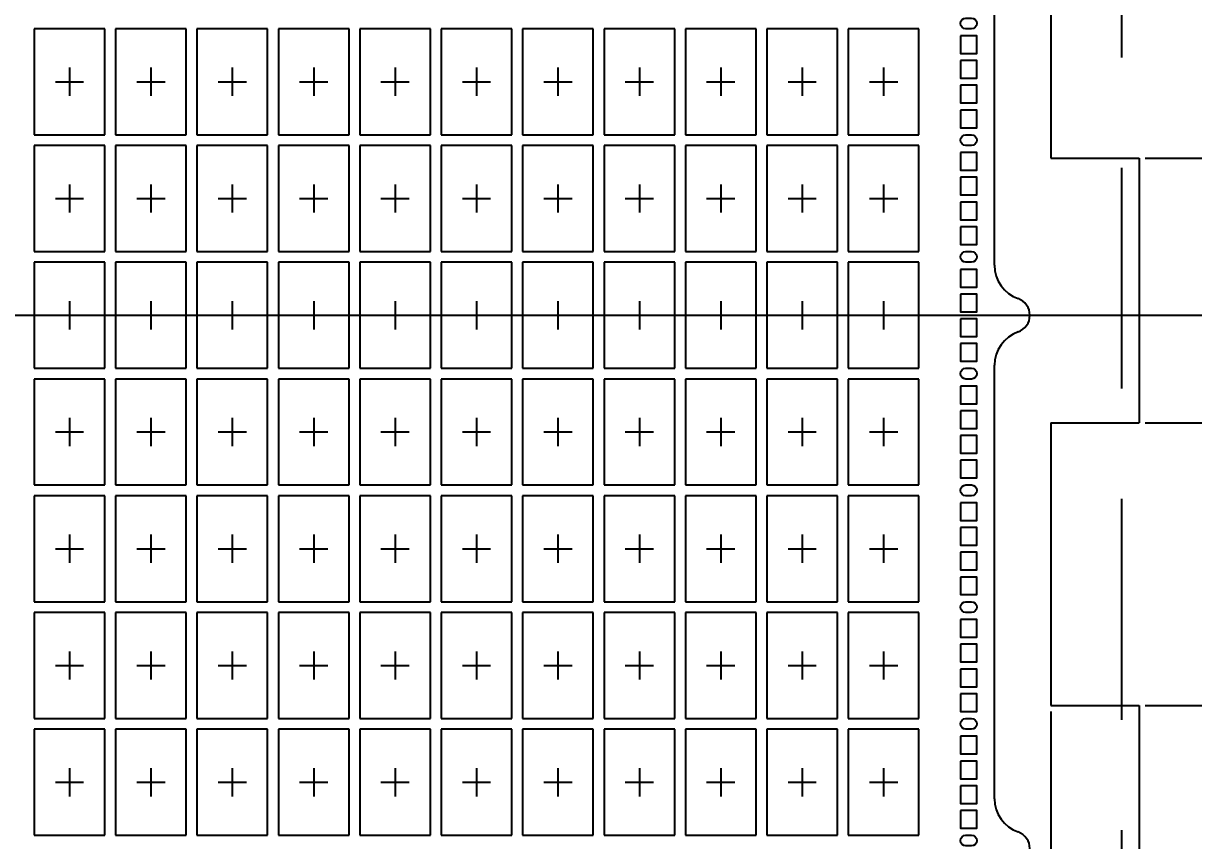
# Model space of a CAD drawing. Header units: millimetres. Extents: x -229.38 to -221.22, y 820.07 to 825.94.
# Drawn here: x -226.105 to -224.117, y 822.053 to 823.442 of the extents above; entities that cross this region are included whole.
import ezdxf

# ---------------------------------------------------------------- set-up
doc = ezdxf.new("R2010")
doc.units = ezdxf.units.MM
doc.linetypes.add('CENTER', pattern=[2, 1.25, -0.25, 0.25, -0.25])
doc.linetypes.add('HIDDEN', pattern=[0.375, 0.25, -0.125])
doc.layers.add('1', color=7, linetype='Continuous')
doc.layers.add('1D', color=4, linetype='Continuous')
doc.styles.add('SIMPLEX', font='simplex.shx', dxfattribs={"bigfont": 'AllInOneBig.shx'})
doc.dimstyles.new('Standard2', dxfattribs={"dimtxt": 0.08, "dimasz": 0.08, "dimexe": 0.01, "dimexo": 0.01, "dimgap": 0.027, "dimtad": 1, "dimdec": 3, "dimlfac": 16.666667, "dimrnd": 0.0005, "dimzin": 1, "dimtxsty": 'SIMPLEX', "dimcen": 0.02, "dimclrd": 256, "dimclre": 256, "dimclrt": 256, "dimazin": 3, "dimtp": 0.03, "dimtm": 0.05, "dimtfac": 0.8, "dimtdec": 3, "dimtmove": 0, "dimatfit": 3, "dimfxl": 0.05, "dimtzin": 4, "dimlwd": -1, "dimlwe": -1})

# ---------------------------------------------------------------- blocks, each defined once
blk = doc.blocks.new('*D40')
at = {"layer": '1D', "ltscale": 0.1, "transparency": 16777216}
blk.add_line((-226.2068, 822.9458), (-223.7085, 822.9458), dxfattribs=at)
at = {"layer": 'Defpoints', "color": 0, "ltscale": 0.1, "transparency": 16777216}
for p in [(-226.2339, 822.9458), (-226.2168, 822.9458), (-223.7085, 822.9458)]:
    blk.add_point(p, dxfattribs=at)
at = {"layer": '1D', "ltscale": 0.1, "transparency": 16777216, "insert": (-223.5215, 822.9458), "char_height": 0.08, "attachment_point": 5, "style": 'SIMPLEX'}
blk.add_mtext('\\A1;0.000', dxfattribs=at)
blk = doc.blocks.new('*D41')
at = {"layer": '1D', "ltscale": 0.1, "transparency": 16777216}
for p, q in [((-224.9764, 825.2281), (-224.9764, 825.3881)), ((-225.0939, 825.1847), (-224.9764, 825.2281)), ((-225.0939, 825.0347), (-225.0939, 825.1847))]:
    blk.add_line(p, q, dxfattribs=at)
at = {"layer": 'Defpoints', "color": 0, "ltscale": 0.1, "transparency": 16777216}
for p in [(-224.9764, 825.3881), (-225.0939, 825.0247), (-226.2339, 822.9458)]:
    blk.add_point(p, dxfattribs=at)
at = {"layer": '1D', "ltscale": 0.1, "transparency": 16777216, "insert": (-224.9764, 825.6056), "char_height": 0.08, "attachment_point": 5, "rotation": 90, "style": 'SIMPLEX'}
blk.add_mtext('\\A1;19.000', dxfattribs=at)
blk = doc.blocks.new('*D42')
at = {"layer": '1D', "ltscale": 0.1, "transparency": 16777216}
blk.add_line((-224.3291, 825.0978), (-224.3291, 825.3881), dxfattribs=at)
at = {"layer": 'Defpoints', "color": 0, "ltscale": 0.1, "transparency": 16777216}
for p in [(-224.3291, 825.3881), (-224.3291, 825.0878), (-226.2339, 822.9458)]:
    blk.add_point(p, dxfattribs=at)
at = {"layer": '1D', "ltscale": 0.1, "transparency": 16777216, "insert": (-224.3291, 825.6056), "char_height": 0.08, "attachment_point": 5, "rotation": 90, "style": 'SIMPLEX'}
blk.add_mtext('\\A1;31.747', dxfattribs=at)
blk = doc.blocks.new('*D43')
at = {"layer": '1D', "ltscale": 0.1, "transparency": 16777216}
blk.add_line((-224.2091, 825.0285), (-224.2091, 825.3881), dxfattribs=at)
at = {"layer": 'Defpoints', "color": 0, "ltscale": 0.1, "transparency": 16777216}
for p in [(-224.2091, 825.3881), (-224.2091, 825.0185), (-226.2339, 822.9458)]:
    blk.add_point(p, dxfattribs=at)
at = {"layer": '1D', "ltscale": 0.1, "transparency": 16777216, "insert": (-224.2091, 825.6132), "char_height": 0.08, "attachment_point": 5, "rotation": 90, "style": 'SIMPLEX'}
blk.add_mtext('\\A1;33.747', dxfattribs=at)
blk = doc.blocks.new('*D44')
at = {"layer": '1D', "ltscale": 0.1, "transparency": 16777216}
for p, q in [((-224.0285, 825.0878), (-223.8685, 825.1661)), ((-223.8685, 825.1661), (-223.7085, 825.1661)), ((-224.3191, 825.0878), (-224.0285, 825.0878))]:
    blk.add_line(p, q, dxfattribs=at)
at = {"layer": 'Defpoints', "color": 0, "ltscale": 0.1, "transparency": 16777216}
for p in [(-223.7085, 825.1661), (-224.3291, 825.0878), (-226.2339, 822.9458)]:
    blk.add_point(p, dxfattribs=at)
at = {"layer": '1D', "ltscale": 0.1, "transparency": 16777216, "insert": (-223.4834, 825.1661), "char_height": 0.08, "attachment_point": 5, "style": 'SIMPLEX'}
blk.add_mtext('\\A1;35.700', dxfattribs=at)
blk = doc.blocks.new('*D31')
at = {"layer": '1D', "ltscale": 0.1, "transparency": 16777216}
for p, q in [((-224.0285, 824.9018), (-223.8685, 824.9801)), ((-223.8685, 824.9801), (-223.7085, 824.9801)), ((-224.3191, 824.9018), (-224.0285, 824.9018))]:
    blk.add_line(p, q, dxfattribs=at)
at = {"layer": 'Defpoints', "color": 0, "ltscale": 0.1, "transparency": 16777216}
for p in [(-223.7085, 824.9801), (-224.3291, 824.9018), (-226.2339, 822.9458)]:
    blk.add_point(p, dxfattribs=at)
at = {"layer": '1D', "ltscale": 0.1, "transparency": 16777216, "insert": (-223.4834, 824.9801), "char_height": 0.08, "attachment_point": 5, "style": 'SIMPLEX'}
blk.add_mtext('\\A1;32.600', dxfattribs=at)
blk = doc.blocks.new('*D45')
at = {"layer": '1D', "ltscale": 0.1, "transparency": 16777216}
blk.add_line((-224.1991, 824.5628), (-223.7085, 824.5628), dxfattribs=at)
at = {"layer": 'Defpoints', "color": 0, "ltscale": 0.1, "transparency": 16777216}
for p in [(-224.2091, 824.5628), (-223.7085, 824.5628), (-226.2339, 822.9458)]:
    blk.add_point(p, dxfattribs=at)
at = {"layer": '1D', "ltscale": 0.1, "transparency": 16777216, "insert": (-223.4834, 824.5628), "char_height": 0.08, "attachment_point": 5, "style": 'SIMPLEX'}
blk.add_mtext('\\A1;26.950', dxfattribs=at)
blk = doc.blocks.new('*D46')
at = {"layer": '1D', "ltscale": 0.1, "transparency": 16777216}
blk.add_line((-224.1991, 824.0828), (-223.7085, 824.0828), dxfattribs=at)
at = {"layer": 'Defpoints', "color": 0, "ltscale": 0.1, "transparency": 16777216}
for p in [(-224.2091, 824.0828), (-223.7085, 824.0828), (-226.2339, 822.9458)]:
    blk.add_point(p, dxfattribs=at)
at = {"layer": '1D', "ltscale": 0.1, "transparency": 16777216, "insert": (-223.491, 824.0828), "char_height": 0.08, "attachment_point": 5, "style": 'SIMPLEX'}
blk.add_mtext('\\A1;18.950', dxfattribs=at)
blk = doc.blocks.new('*D47')
at = {"layer": '1D', "ltscale": 0.1, "transparency": 16777216}
blk.add_line((-224.1991, 823.6928), (-223.7085, 823.6928), dxfattribs=at)
at = {"layer": 'Defpoints', "color": 0, "ltscale": 0.1, "transparency": 16777216}
for p in [(-224.2091, 823.6928), (-223.7085, 823.6928), (-226.2339, 822.9458)]:
    blk.add_point(p, dxfattribs=at)
at = {"layer": '1D', "ltscale": 0.1, "transparency": 16777216, "insert": (-223.491, 823.6928), "char_height": 0.08, "attachment_point": 5, "style": 'SIMPLEX'}
blk.add_mtext('\\A1;12.450', dxfattribs=at)
blk = doc.blocks.new('*D32')
at = {"layer": '1D', "ltscale": 0.1, "transparency": 16777216}
blk.add_line((-224.1991, 823.2128), (-223.7085, 823.2128), dxfattribs=at)
at = {"layer": 'Defpoints', "color": 0, "ltscale": 0.1, "transparency": 16777216}
for p in [(-224.2091, 823.2128), (-223.7085, 823.2128), (-226.2339, 822.9458)]:
    blk.add_point(p, dxfattribs=at)
at = {"layer": '1D', "ltscale": 0.1, "transparency": 16777216, "insert": (-223.5215, 823.2128), "char_height": 0.08, "attachment_point": 5, "style": 'SIMPLEX'}
blk.add_mtext('\\A1;4.450', dxfattribs=at)
blk = doc.blocks.new('*D33')
at = {"layer": '1D', "ltscale": 0.1, "transparency": 16777216}
blk.add_line((-224.1991, 822.7628), (-223.7085, 822.7628), dxfattribs=at)
at = {"layer": 'Defpoints', "color": 0, "ltscale": 0.1, "transparency": 16777216}
for p in [(-226.2339, 822.9458), (-224.2091, 822.7628), (-223.7085, 822.7628)]:
    blk.add_point(p, dxfattribs=at)
at = {"layer": '1D', "ltscale": 0.1, "transparency": 16777216, "insert": (-223.5215, 822.7628), "char_height": 0.08, "attachment_point": 5, "style": 'SIMPLEX'}
blk.add_mtext('\\A1;3.050', dxfattribs=at)
blk = doc.blocks.new('*D34')
at = {"layer": '1D', "ltscale": 0.1, "transparency": 16777216}
blk.add_line((-224.1991, 822.2828), (-223.7085, 822.2828), dxfattribs=at)
at = {"layer": 'Defpoints', "color": 0, "ltscale": 0.1, "transparency": 16777216}
for p in [(-226.2339, 822.9458), (-224.2091, 822.2828), (-223.7085, 822.2828)]:
    blk.add_point(p, dxfattribs=at)
at = {"layer": '1D', "ltscale": 0.1, "transparency": 16777216, "insert": (-223.4986, 822.2828), "char_height": 0.08, "attachment_point": 5, "style": 'SIMPLEX'}
blk.add_mtext('\\A1;11.050', dxfattribs=at)
blk = doc.blocks.new('*D25')
at = {"layer": '1D', "ltscale": 0.1, "transparency": 16777216}
for p, q in [((-224.3191, 821.0258), (-224.0285, 821.0258)), ((-224.0285, 821.0258), (-223.8685, 820.9864)), ((-223.8685, 820.9864), (-223.7085, 820.9864))]:
    blk.add_line(p, q, dxfattribs=at)
at = {"layer": 'Defpoints', "color": 0, "ltscale": 0.1, "transparency": 16777216}
for p in [(-226.2339, 822.9458), (-224.3291, 821.0258), (-223.7085, 820.9864)]:
    blk.add_point(p, dxfattribs=at)
at = {"layer": '1D', "ltscale": 0.1, "transparency": 16777216, "insert": (-223.4834, 820.9864), "char_height": 0.08, "attachment_point": 5, "style": 'SIMPLEX'}
blk.add_mtext('\\A1;32.000', dxfattribs=at)
blk = doc.blocks.new('*D35')
at = {"layer": '1D', "ltscale": 0.1, "transparency": 16777216}
blk.add_line((-224.3191, 820.8878), (-223.7085, 820.8878), dxfattribs=at)
at = {"layer": 'Defpoints', "color": 0, "ltscale": 0.1, "transparency": 16777216}
for p in [(-226.2339, 822.9458), (-224.3291, 820.8878), (-223.7085, 820.8878)]:
    blk.add_point(p, dxfattribs=at)
at = {"layer": '1D', "ltscale": 0.1, "transparency": 16777216, "insert": (-223.4834, 820.8878), "char_height": 0.08, "attachment_point": 5, "style": 'SIMPLEX'}
blk.add_mtext('\\A1;34.300', dxfattribs=at)
blk = doc.blocks.new('*D26')
at = {"layer": '1D', "ltscale": 0.1, "transparency": 16777216}
blk.add_line((-224.3291, 821.0158), (-224.3291, 820.6793), dxfattribs=at)
at = {"layer": 'Defpoints', "color": 0, "ltscale": 0.1, "transparency": 16777216}
for p in [(-226.2339, 822.9458), (-224.3291, 821.0258), (-224.3291, 820.6793)]:
    blk.add_point(p, dxfattribs=at)
at = {"layer": '1D', "ltscale": 0.1, "transparency": 16777216, "insert": (-224.3291, 820.4618), "char_height": 0.08, "attachment_point": 5, "rotation": 90, "style": 'SIMPLEX'}
blk.add_mtext('\\A1;31.747', dxfattribs=at)
blk = doc.blocks.new('*D37')
at = {"layer": '1D', "ltscale": 0.1, "transparency": 16777216}
blk.add_line((-225.1749, 820.9228), (-225.1749, 820.6793), dxfattribs=at)
at = {"layer": 'Defpoints', "color": 0, "ltscale": 0.1, "transparency": 16777216}
for p in [(-226.2339, 822.9458), (-225.1749, 820.9328), (-225.1749, 820.6793)]:
    blk.add_point(p, dxfattribs=at)
at = {"layer": '1D', "ltscale": 0.1, "transparency": 16777216, "insert": (-225.1749, 820.4618), "char_height": 0.08, "attachment_point": 5, "rotation": 90, "style": 'SIMPLEX'}
blk.add_mtext('\\A1;17.650', dxfattribs=at)
blk = doc.blocks.new('*D29')
at = {"layer": '1D', "transparency": 16777216}
for p, q in [((-224.2291, 824.8838), (-222.8613, 824.8838)), ((-222.8713, 824.8038), (-222.8713, 823.827)), ((-222.8713, 821.1238), (-222.8713, 822.1006)), ((-224.1991, 821.0438), (-222.8613, 821.0438))]:
    blk.add_line(p, q, dxfattribs=at)
for points in [[(-222.8846, 824.8038), (-222.8579, 824.8038), (-222.8713, 824.8838)], [(-222.8846, 821.1238), (-222.8579, 821.1238), (-222.8713, 821.0438)]]:
    blk.add_solid(points, dxfattribs=at)
at = {"layer": 'Defpoints', "color": 0, "transparency": 16777216}
for p in [(-224.2391, 824.8838), (-224.2091, 821.0438), (-222.8713, 821.0438)]:
    blk.add_point(p, dxfattribs=at)
at = {"layer": '1D', "transparency": 16777216, "insert": (-222.8713, 822.9638), "char_height": 0.08, "attachment_point": 5, "rotation": 90, "style": 'SIMPLEX'}
blk.add_mtext('\\A1;64.000{\\C1;%%P0.500}(TAPE WIDTH)', dxfattribs=at)
blk = doc.blocks.new('*D30')
at = {"layer": '1D', "transparency": 16777216}
for p, q in [((-224.4149, 824.7878), (-223.0404, 824.7878)), ((-223.0504, 824.7078), (-223.0504, 823.6261)), ((-223.0504, 821.1838), (-223.0504, 822.2654)), ((-224.4149, 821.1038), (-223.0404, 821.1038))]:
    blk.add_line(p, q, dxfattribs=at)
for points in [[(-223.0637, 824.7078), (-223.037, 824.7078), (-223.0504, 824.7878)], [(-223.0637, 821.1838), (-223.037, 821.1838), (-223.0504, 821.1038)]]:
    blk.add_solid(points, dxfattribs=at)
at = {"layer": 'Defpoints', "color": 0, "transparency": 16777216}
for p in [(-224.4249, 824.7878), (-224.4249, 821.1038), (-223.0504, 821.1038)]:
    blk.add_point(p, dxfattribs=at)
at = {"layer": '1D', "transparency": 16777216, "insert": (-223.0504, 822.9458), "char_height": 0.08, "attachment_point": 5, "rotation": 90, "style": 'SIMPLEX'}
blk.add_mtext('\\A1;59.3X61.4(MOLD PKG)', dxfattribs=at)
blk = doc.blocks.new('*D62')
at = {"transparency": 16777216}
for p, q in [((-224.3591, 822.2728), (-224.3591, 820.9993)), ((-224.3591, 820.9993), (-224.4438, 820.8393)), ((-224.4438, 820.8393), (-224.4438, 820.6793))]:
    blk.add_line(p, q, dxfattribs=at)
at = {"layer": 'Defpoints', "color": 0, "transparency": 16777216}
for p in [(-226.2339, 822.9458), (-224.3591, 822.2828), (-224.4438, 820.6793)]:
    blk.add_point(p, dxfattribs=at)
at = {"transparency": 16777216, "insert": (-224.4438, 820.4618), "char_height": 0.08, "attachment_point": 5, "rotation": 90, "style": 'SIMPLEX'}
blk.add_mtext('\\A1;31.247', dxfattribs=at)
blk = doc.blocks.new('*D227')
at = {"layer": '1D', "ltscale": 0.1, "transparency": 16777216}
blk.add_line((-224.5091, 825.0078), (-224.5091, 825.3881), dxfattribs=at)
at = {"layer": 'Defpoints', "color": 0, "ltscale": 0.1, "transparency": 16777216}
for p in [(-224.5091, 825.3881), (-224.5091, 824.9978), (-226.2339, 822.9458)]:
    blk.add_point(p, dxfattribs=at)
at = {"layer": '1D', "ltscale": 0.1, "transparency": 16777216, "insert": (-224.5091, 825.6132), "char_height": 0.08, "attachment_point": 5, "rotation": 90, "style": 'SIMPLEX'}
blk.add_mtext('\\A1;28.747', dxfattribs=at)
blk = doc.blocks.new('*D262')
at = {"transparency": 16777216}
for p, q in [((-224.0289, 824.9978), (-223.8689, 825.074)), ((-223.8689, 825.074), (-223.7089, 825.074)), ((-224.4456, 824.9978), (-224.0289, 824.9978))]:
    blk.add_line(p, q, dxfattribs=at)
at = {"layer": 'Defpoints', "color": 0, "transparency": 16777216}
for p in [(-223.7089, 825.074), (-224.4556, 824.9978), (-226.2339, 822.9458)]:
    blk.add_point(p, dxfattribs=at)
at = {"transparency": 16777216, "insert": (-223.4838, 825.074), "char_height": 0.08, "attachment_point": 5, "style": 'SIMPLEX'}
blk.add_mtext('\\A1;34.200', dxfattribs=at)

msp = doc.modelspace()

# ---------------------------------------------------------------- linework, layer by layer
at = {"color": 2, "linetype": 'HIDDEN', "ltscale": 1.5}
msp.add_line((-224.23906, 824.883761), (-224.23906, 821.043761), dxfattribs=at)
for p, q in [((-224.20906, 823.212761), (-224.20906, 822.762761)), ((-224.20906, 822.282761), (-224.20906, 821.892761)), ((-224.20906, 822.282761), (-224.20906, 820.957043))]:
    msp.add_line(p, q)
for points in [[(-224.494051, 823.43233), (-224.503459, 823.43233, -1), (-224.503459, 823.450672), (-224.494051, 823.450672, -1), (-224.494051, 823.43233, -1)], [(-224.494051, 823.23403), (-224.503459, 823.23403, -1), (-224.503459, 823.252372), (-224.494051, 823.252372, -1), (-224.494051, 823.23403, -1)], [(-224.494051, 823.03573), (-224.503459, 823.03573, -1), (-224.503459, 823.054072), (-224.494051, 823.054072, -1), (-224.494051, 823.03573, -1)], [(-224.494051, 822.83743), (-224.503459, 822.83743, -1), (-224.503459, 822.855772), (-224.494051, 822.855772, -1), (-224.494051, 822.83743, -1)], [(-224.494051, 822.63913), (-224.503459, 822.63913, -1), (-224.503459, 822.657472), (-224.494051, 822.657472, -1), (-224.494051, 822.63913, -1)], [(-224.494051, 822.44083), (-224.503459, 822.44083, -1), (-224.503459, 822.459172), (-224.494051, 822.459172, -1), (-224.494051, 822.44083, -1)], [(-224.494051, 822.24253), (-224.503459, 822.24253, -1), (-224.503459, 822.260872), (-224.494051, 822.260872, -1), (-224.494051, 822.24253, -1)], [(-224.494051, 822.04423), (-224.503459, 822.04423, -1), (-224.503459, 822.062572), (-224.494051, 822.062572, -1), (-224.494051, 822.04423, -1)]]:
    msp.add_lwpolyline(points, format="xyb")
at = {"color": 1, "linetype": 'HIDDEN'}
for points in [[(-225.96643, 823.252361), (-225.96643, 823.432361), (-226.08643, 823.432361), (-226.08643, 823.252361)], [(-225.82813, 823.252361), (-225.82813, 823.432361), (-225.94813, 823.432361), (-225.94813, 823.252361)], [(-225.68983, 823.252361), (-225.68983, 823.432361), (-225.80983, 823.432361), (-225.80983, 823.252361)], [(-225.55153, 823.252361), (-225.55153, 823.432361), (-225.67153, 823.432361), (-225.67153, 823.252361)], [(-225.41323, 823.252361), (-225.41323, 823.432361), (-225.53323, 823.432361), (-225.53323, 823.252361)], [(-225.27493, 823.252361), (-225.27493, 823.432361), (-225.39493, 823.432361), (-225.39493, 823.252361)], [(-225.13663, 823.252361), (-225.13663, 823.432361), (-225.25663, 823.432361), (-225.25663, 823.252361)], [(-224.99833, 823.252361), (-224.99833, 823.432361), (-225.11833, 823.432361), (-225.11833, 823.252361)], [(-224.86003, 823.252361), (-224.86003, 823.432361), (-224.98003, 823.432361), (-224.98003, 823.252361)], [(-224.72173, 823.252361), (-224.72173, 823.432361), (-224.84173, 823.432361), (-224.84173, 823.252361)], [(-224.58343, 823.252361), (-224.58343, 823.432361), (-224.70343, 823.432361), (-224.70343, 823.252361)], [(-225.96643, 823.054061), (-225.96643, 823.234061), (-226.08643, 823.234061), (-226.08643, 823.054061)], [(-225.82813, 823.054061), (-225.82813, 823.234061), (-225.94813, 823.234061), (-225.94813, 823.054061)], [(-225.68983, 823.054061), (-225.68983, 823.234061), (-225.80983, 823.234061), (-225.80983, 823.054061)], [(-225.55153, 823.054061), (-225.55153, 823.234061), (-225.67153, 823.234061), (-225.67153, 823.054061)], [(-225.41323, 823.054061), (-225.41323, 823.234061), (-225.53323, 823.234061), (-225.53323, 823.054061)], [(-225.27493, 823.054061), (-225.27493, 823.234061), (-225.39493, 823.234061), (-225.39493, 823.054061)], [(-225.13663, 823.054061), (-225.13663, 823.234061), (-225.25663, 823.234061), (-225.25663, 823.054061)], [(-224.99833, 823.054061), (-224.99833, 823.234061), (-225.11833, 823.234061), (-225.11833, 823.054061)], [(-224.86003, 823.054061), (-224.86003, 823.234061), (-224.98003, 823.234061), (-224.98003, 823.054061)], [(-224.72173, 823.054061), (-224.72173, 823.234061), (-224.84173, 823.234061), (-224.84173, 823.054061)], [(-224.58343, 823.054061), (-224.58343, 823.234061), (-224.70343, 823.234061), (-224.70343, 823.054061)], [(-225.96643, 822.855761), (-225.96643, 823.035761), (-226.08643, 823.035761), (-226.08643, 822.855761)], [(-225.82813, 822.855761), (-225.82813, 823.035761), (-225.94813, 823.035761), (-225.94813, 822.855761)], [(-225.68983, 822.855761), (-225.68983, 823.035761), (-225.80983, 823.035761), (-225.80983, 822.855761)], [(-225.55153, 822.855761), (-225.55153, 823.035761), (-225.67153, 823.035761), (-225.67153, 822.855761)], [(-225.41323, 822.855761), (-225.41323, 823.035761), (-225.53323, 823.035761), (-225.53323, 822.855761)], [(-225.27493, 822.855761), (-225.27493, 823.035761), (-225.39493, 823.035761), (-225.39493, 822.855761)], [(-225.13663, 822.855761), (-225.13663, 823.035761), (-225.25663, 823.035761), (-225.25663, 822.855761)], [(-224.99833, 822.855761), (-224.99833, 823.035761), (-225.11833, 823.035761), (-225.11833, 822.855761)], [(-224.86003, 822.855761), (-224.86003, 823.035761), (-224.98003, 823.035761), (-224.98003, 822.855761)], [(-224.72173, 822.855761), (-224.72173, 823.035761), (-224.84173, 823.035761), (-224.84173, 822.855761)], [(-224.58343, 822.855761), (-224.58343, 823.035761), (-224.70343, 823.035761), (-224.70343, 822.855761)], [(-225.96643, 822.657461), (-225.96643, 822.837461), (-226.08643, 822.837461), (-226.08643, 822.657461)], [(-225.82813, 822.657461), (-225.82813, 822.837461), (-225.94813, 822.837461), (-225.94813, 822.657461)], [(-225.68983, 822.657461), (-225.68983, 822.837461), (-225.80983, 822.837461), (-225.80983, 822.657461)], [(-225.55153, 822.657461), (-225.55153, 822.837461), (-225.67153, 822.837461), (-225.67153, 822.657461)], [(-225.41323, 822.657461), (-225.41323, 822.837461), (-225.53323, 822.837461), (-225.53323, 822.657461)], [(-225.27493, 822.657461), (-225.27493, 822.837461), (-225.39493, 822.837461), (-225.39493, 822.657461)], [(-225.13663, 822.657461), (-225.13663, 822.837461), (-225.25663, 822.837461), (-225.25663, 822.657461)], [(-224.99833, 822.657461), (-224.99833, 822.837461), (-225.11833, 822.837461), (-225.11833, 822.657461)], [(-224.86003, 822.657461), (-224.86003, 822.837461), (-224.98003, 822.837461), (-224.98003, 822.657461)], [(-224.72173, 822.657461), (-224.72173, 822.837461), (-224.84173, 822.837461), (-224.84173, 822.657461)], [(-224.58343, 822.657461), (-224.58343, 822.837461), (-224.70343, 822.837461), (-224.70343, 822.657461)], [(-225.96643, 822.459161), (-225.96643, 822.639161), (-226.08643, 822.639161), (-226.08643, 822.459161)], [(-225.82813, 822.459161), (-225.82813, 822.639161), (-225.94813, 822.639161), (-225.94813, 822.459161)], [(-225.68983, 822.459161), (-225.68983, 822.639161), (-225.80983, 822.639161), (-225.80983, 822.459161)], [(-225.55153, 822.459161), (-225.55153, 822.639161), (-225.67153, 822.639161), (-225.67153, 822.459161)], [(-225.41323, 822.459161), (-225.41323, 822.639161), (-225.53323, 822.639161), (-225.53323, 822.459161)], [(-225.27493, 822.459161), (-225.27493, 822.639161), (-225.39493, 822.639161), (-225.39493, 822.459161)], [(-225.13663, 822.459161), (-225.13663, 822.639161), (-225.25663, 822.639161), (-225.25663, 822.459161)], [(-224.99833, 822.459161), (-224.99833, 822.639161), (-225.11833, 822.639161), (-225.11833, 822.459161)], [(-224.86003, 822.459161), (-224.86003, 822.639161), (-224.98003, 822.639161), (-224.98003, 822.459161)], [(-224.72173, 822.459161), (-224.72173, 822.639161), (-224.84173, 822.639161), (-224.84173, 822.459161)], [(-224.58343, 822.459161), (-224.58343, 822.639161), (-224.70343, 822.639161), (-224.70343, 822.459161)], [(-225.96643, 822.260861), (-225.96643, 822.440861), (-226.08643, 822.440861), (-226.08643, 822.260861)], [(-225.82813, 822.260861), (-225.82813, 822.440861), (-225.94813, 822.440861), (-225.94813, 822.260861)], [(-225.68983, 822.260861), (-225.68983, 822.440861), (-225.80983, 822.440861), (-225.80983, 822.260861)], [(-225.55153, 822.260861), (-225.55153, 822.440861), (-225.67153, 822.440861), (-225.67153, 822.260861)], [(-225.41323, 822.260861), (-225.41323, 822.440861), (-225.53323, 822.440861), (-225.53323, 822.260861)], [(-225.27493, 822.260861), (-225.27493, 822.440861), (-225.39493, 822.440861), (-225.39493, 822.260861)], [(-225.13663, 822.260861), (-225.13663, 822.440861), (-225.25663, 822.440861), (-225.25663, 822.260861)], [(-224.99833, 822.260861), (-224.99833, 822.440861), (-225.11833, 822.440861), (-225.11833, 822.260861)], [(-224.86003, 822.260861), (-224.86003, 822.440861), (-224.98003, 822.440861), (-224.98003, 822.260861)], [(-224.72173, 822.260861), (-224.72173, 822.440861), (-224.84173, 822.440861), (-224.84173, 822.260861)], [(-224.58343, 822.260861), (-224.58343, 822.440861), (-224.70343, 822.440861), (-224.70343, 822.260861)], [(-225.96643, 822.062561), (-225.96643, 822.242561), (-226.08643, 822.242561), (-226.08643, 822.062561)], [(-225.82813, 822.062561), (-225.82813, 822.242561), (-225.94813, 822.242561), (-225.94813, 822.062561)], [(-225.68983, 822.062561), (-225.68983, 822.242561), (-225.80983, 822.242561), (-225.80983, 822.062561)], [(-225.55153, 822.062561), (-225.55153, 822.242561), (-225.67153, 822.242561), (-225.67153, 822.062561)], [(-225.41323, 822.062561), (-225.41323, 822.242561), (-225.53323, 822.242561), (-225.53323, 822.062561)], [(-225.27493, 822.062561), (-225.27493, 822.242561), (-225.39493, 822.242561), (-225.39493, 822.062561)], [(-225.13663, 822.062561), (-225.13663, 822.242561), (-225.25663, 822.242561), (-225.25663, 822.062561)], [(-224.99833, 822.062561), (-224.99833, 822.242561), (-225.11833, 822.242561), (-225.11833, 822.062561)], [(-224.86003, 822.062561), (-224.86003, 822.242561), (-224.98003, 822.242561), (-224.98003, 822.062561)], [(-224.72173, 822.062561), (-224.72173, 822.242561), (-224.84173, 822.242561), (-224.84173, 822.062561)], [(-224.58343, 822.062561), (-224.58343, 822.242561), (-224.70343, 822.242561), (-224.70343, 822.062561)]]:
    msp.add_lwpolyline(points, close=True, dxfattribs=at)
for points in [[(-224.51263, 823.42035), (-224.51263, 823.39035), (-224.48488, 823.39035), (-224.48488, 823.42035)], [(-224.51263, 823.37835), (-224.51263, 823.34835), (-224.48488, 823.34835), (-224.48488, 823.37835)], [(-224.51263, 823.33635), (-224.51263, 823.30635), (-224.48488, 823.30635), (-224.48488, 823.33635)], [(-224.51263, 823.29435), (-224.51263, 823.26435), (-224.48488, 823.26435), (-224.48488, 823.29435)], [(-224.51263, 823.22205), (-224.51263, 823.19205), (-224.48488, 823.19205), (-224.48488, 823.22205)], [(-224.51263, 823.18005), (-224.51263, 823.15005), (-224.48488, 823.15005), (-224.48488, 823.18005)], [(-224.51263, 823.13805), (-224.51263, 823.10805), (-224.48488, 823.10805), (-224.48488, 823.13805)], [(-224.51263, 823.09605), (-224.51263, 823.06605), (-224.48488, 823.06605), (-224.48488, 823.09605)], [(-224.51263, 823.02375), (-224.51263, 822.99375), (-224.48488, 822.99375), (-224.48488, 823.02375)], [(-224.51263, 822.98175), (-224.51263, 822.95175), (-224.48488, 822.95175), (-224.48488, 822.98175)], [(-224.51263, 822.93975), (-224.51263, 822.90975), (-224.48488, 822.90975), (-224.48488, 822.93975)], [(-224.51263, 822.89775), (-224.51263, 822.86775), (-224.48488, 822.86775), (-224.48488, 822.89775)], [(-224.51263, 822.82545), (-224.51263, 822.79545), (-224.48488, 822.79545), (-224.48488, 822.82545)], [(-224.51263, 822.78345), (-224.51263, 822.75345), (-224.48488, 822.75345), (-224.48488, 822.78345)], [(-224.51263, 822.74145), (-224.51263, 822.71145), (-224.48488, 822.71145), (-224.48488, 822.74145)], [(-224.51263, 822.69945), (-224.51263, 822.66945), (-224.48488, 822.66945), (-224.48488, 822.69945)], [(-224.51263, 822.62715), (-224.51263, 822.59715), (-224.48488, 822.59715), (-224.48488, 822.62715)], [(-224.51263, 822.58515), (-224.51263, 822.55515), (-224.48488, 822.55515), (-224.48488, 822.58515)], [(-224.51263, 822.54315), (-224.51263, 822.51315), (-224.48488, 822.51315), (-224.48488, 822.54315)], [(-224.51263, 822.50115), (-224.51263, 822.47115), (-224.48488, 822.47115), (-224.48488, 822.50115)], [(-224.51263, 822.42885), (-224.51263, 822.39885), (-224.48488, 822.39885), (-224.48488, 822.42885)], [(-224.51263, 822.38685), (-224.51263, 822.35685), (-224.48488, 822.35685), (-224.48488, 822.38685)], [(-224.51263, 822.34485), (-224.51263, 822.31485), (-224.48488, 822.31485), (-224.48488, 822.34485)], [(-224.51263, 822.30285), (-224.51263, 822.27285), (-224.48488, 822.27285), (-224.48488, 822.30285)], [(-224.51263, 822.23055), (-224.51263, 822.20055), (-224.48488, 822.20055), (-224.48488, 822.23055)], [(-224.51263, 822.18855), (-224.51263, 822.15855), (-224.48488, 822.15855), (-224.48488, 822.18855)], [(-224.51263, 822.14655), (-224.51263, 822.11655), (-224.48488, 822.11655), (-224.48488, 822.14655)], [(-224.51263, 822.10455), (-224.51263, 822.07455), (-224.48488, 822.07455), (-224.48488, 822.10455)]]:
    msp.add_lwpolyline(points, close=True)
at = {"layer": '1', "color": 0}
for p, q in [((-224.35906, 823.692761), (-224.35906, 823.212761)), ((-224.35906, 823.212761), (-224.20906, 823.212761)), ((-224.35906, 822.762761), (-224.20906, 822.762761)), ((-224.35906, 822.762761), (-224.35906, 822.282761)), ((-224.35906, 822.282761), (-224.20906, 822.282761))]:
    msp.add_line(p, q, dxfattribs=at)
at = {"layer": '1', "color": 4}
for centre, radius, start, end in [((-224.39488, 823.030614), 0.06, 180, 250.528779), ((-224.42488, 822.945761), 0.03, 289.471221, 70.528779), ((-224.39488, 822.860908), 0.06, 109.471221, 180), ((-224.39488, 822.124614), 0.06, 180, 250.528779), ((-224.42488, 822.039761), 0.03, 289.471221, 70.528779)]:
    msp.add_arc(centre, radius, start, end, dxfattribs=at)
at = {"layer": '1D', "linetype": 'CENTER'}
for p, q in [((-224.45488, 823.030614), (-224.45488, 823.766908)), ((-224.45488, 822.124614), (-224.45488, 822.860908))]:
    msp.add_line(p, q, dxfattribs=at)
at = {"layer": '1D', "linetype": 'CENTER', "ltscale": 0.3}
for p, q in [((-226.02643, 823.366361), (-226.02643, 823.318361)), ((-225.88813, 823.366361), (-225.88813, 823.318361)), ((-225.74983, 823.366361), (-225.74983, 823.318361)), ((-225.61153, 823.366361), (-225.61153, 823.318361)), ((-225.47323, 823.366361), (-225.47323, 823.318361)), ((-225.33493, 823.366361), (-225.33493, 823.318361)), ((-225.19663, 823.366361), (-225.19663, 823.318361)), ((-225.05833, 823.366361), (-225.05833, 823.318361)), ((-224.92003, 823.366361), (-224.92003, 823.318361)), ((-224.78173, 823.366361), (-224.78173, 823.318361)), ((-224.64343, 823.366361), (-224.64343, 823.318361)), ((-226.05043, 823.342361), (-226.00243, 823.342361)), ((-225.91213, 823.342361), (-225.86413, 823.342361)), ((-225.77383, 823.342361), (-225.72583, 823.342361)), ((-225.63553, 823.342361), (-225.58753, 823.342361)), ((-225.49723, 823.342361), (-225.44923, 823.342361)), ((-225.35893, 823.342361), (-225.31093, 823.342361)), ((-225.22063, 823.342361), (-225.17263, 823.342361)), ((-225.08233, 823.342361), (-225.03433, 823.342361)), ((-224.94403, 823.342361), (-224.89603, 823.342361)), ((-224.80573, 823.342361), (-224.75773, 823.342361)), ((-224.66743, 823.342361), (-224.61943, 823.342361)), ((-226.02643, 823.168061), (-226.02643, 823.120061)), ((-225.88813, 823.168061), (-225.88813, 823.120061)), ((-225.74983, 823.168061), (-225.74983, 823.120061)), ((-225.61153, 823.168061), (-225.61153, 823.120061)), ((-225.47323, 823.168061), (-225.47323, 823.120061)), ((-225.33493, 823.168061), (-225.33493, 823.120061)), ((-225.19663, 823.168061), (-225.19663, 823.120061)), ((-225.05833, 823.168061), (-225.05833, 823.120061)), ((-224.92003, 823.168061), (-224.92003, 823.120061)), ((-224.78173, 823.168061), (-224.78173, 823.120061)), ((-224.64343, 823.168061), (-224.64343, 823.120061)), ((-226.05043, 823.144061), (-226.00243, 823.144061)), ((-225.91213, 823.144061), (-225.86413, 823.144061)), ((-225.77383, 823.144061), (-225.72583, 823.144061)), ((-225.63553, 823.144061), (-225.58753, 823.144061)), ((-225.49723, 823.144061), (-225.44923, 823.144061)), ((-225.35893, 823.144061), (-225.31093, 823.144061)), ((-225.22063, 823.144061), (-225.17263, 823.144061)), ((-225.08233, 823.144061), (-225.03433, 823.144061)), ((-224.94403, 823.144061), (-224.89603, 823.144061)), ((-224.80573, 823.144061), (-224.75773, 823.144061)), ((-224.66743, 823.144061), (-224.61943, 823.144061)), ((-226.02643, 822.969761), (-226.02643, 822.921761)), ((-225.88813, 822.969761), (-225.88813, 822.921761)), ((-225.74983, 822.969761), (-225.74983, 822.921761)), ((-225.61153, 822.969761), (-225.61153, 822.921761)), ((-225.47323, 822.969761), (-225.47323, 822.921761)), ((-225.33493, 822.969761), (-225.33493, 822.921761)), ((-225.19663, 822.969761), (-225.19663, 822.921761)), ((-225.05833, 822.969761), (-225.05833, 822.921761)), ((-224.92003, 822.969761), (-224.92003, 822.921761)), ((-224.78173, 822.969761), (-224.78173, 822.921761)), ((-224.64343, 822.969761), (-224.64343, 822.921761)), ((-226.05043, 822.945761), (-226.00243, 822.945761)), ((-225.91213, 822.945761), (-225.86413, 822.945761)), ((-225.77383, 822.945761), (-225.72583, 822.945761)), ((-225.63553, 822.945761), (-225.58753, 822.945761)), ((-225.49723, 822.945761), (-225.44923, 822.945761)), ((-225.35893, 822.945761), (-225.31093, 822.945761)), ((-225.22063, 822.945761), (-225.17263, 822.945761)), ((-225.08233, 822.945761), (-225.03433, 822.945761)), ((-224.94403, 822.945761), (-224.89603, 822.945761)), ((-224.80573, 822.945761), (-224.75773, 822.945761)), ((-224.66743, 822.945761), (-224.61943, 822.945761)), ((-226.02643, 822.771461), (-226.02643, 822.723461)), ((-225.88813, 822.771461), (-225.88813, 822.723461)), ((-225.74983, 822.771461), (-225.74983, 822.723461)), ((-225.61153, 822.771461), (-225.61153, 822.723461)), ((-225.47323, 822.771461), (-225.47323, 822.723461)), ((-225.33493, 822.771461), (-225.33493, 822.723461)), ((-225.19663, 822.771461), (-225.19663, 822.723461)), ((-225.05833, 822.771461), (-225.05833, 822.723461)), ((-224.92003, 822.771461), (-224.92003, 822.723461)), ((-224.78173, 822.771461), (-224.78173, 822.723461)), ((-224.64343, 822.771461), (-224.64343, 822.723461)), ((-226.05043, 822.747461), (-226.00243, 822.747461)), ((-225.91213, 822.747461), (-225.86413, 822.747461)), ((-225.77383, 822.747461), (-225.72583, 822.747461)), ((-225.63553, 822.747461), (-225.58753, 822.747461)), ((-225.49723, 822.747461), (-225.44923, 822.747461)), ((-225.35893, 822.747461), (-225.31093, 822.747461)), ((-225.22063, 822.747461), (-225.17263, 822.747461)), ((-225.08233, 822.747461), (-225.03433, 822.747461)), ((-224.94403, 822.747461), (-224.89603, 822.747461)), ((-224.80573, 822.747461), (-224.75773, 822.747461)), ((-224.66743, 822.747461), (-224.61943, 822.747461)), ((-226.02643, 822.573161), (-226.02643, 822.525161)), ((-225.88813, 822.573161), (-225.88813, 822.525161)), ((-225.74983, 822.573161), (-225.74983, 822.525161)), ((-225.61153, 822.573161), (-225.61153, 822.525161)), ((-225.47323, 822.573161), (-225.47323, 822.525161)), ((-225.33493, 822.573161), (-225.33493, 822.525161)), ((-225.19663, 822.573161), (-225.19663, 822.525161)), ((-225.05833, 822.573161), (-225.05833, 822.525161)), ((-224.92003, 822.573161), (-224.92003, 822.525161)), ((-224.78173, 822.573161), (-224.78173, 822.525161)), ((-224.64343, 822.573161), (-224.64343, 822.525161)), ((-226.05043, 822.549161), (-226.00243, 822.549161)), ((-225.91213, 822.549161), (-225.86413, 822.549161)), ((-225.77383, 822.549161), (-225.72583, 822.549161)), ((-225.63553, 822.549161), (-225.58753, 822.549161)), ((-225.49723, 822.549161), (-225.44923, 822.549161)), ((-225.35893, 822.549161), (-225.31093, 822.549161)), ((-225.22063, 822.549161), (-225.17263, 822.549161)), ((-225.08233, 822.549161), (-225.03433, 822.549161)), ((-224.94403, 822.549161), (-224.89603, 822.549161)), ((-224.80573, 822.549161), (-224.75773, 822.549161)), ((-224.66743, 822.549161), (-224.61943, 822.549161)), ((-226.02643, 822.374861), (-226.02643, 822.326861)), ((-225.88813, 822.374861), (-225.88813, 822.326861)), ((-225.74983, 822.374861), (-225.74983, 822.326861)), ((-225.61153, 822.374861), (-225.61153, 822.326861)), ((-225.47323, 822.374861), (-225.47323, 822.326861)), ((-225.33493, 822.374861), (-225.33493, 822.326861)), ((-225.19663, 822.374861), (-225.19663, 822.326861)), ((-225.05833, 822.374861), (-225.05833, 822.326861)), ((-224.92003, 822.374861), (-224.92003, 822.326861)), ((-224.78173, 822.374861), (-224.78173, 822.326861)), ((-224.64343, 822.374861), (-224.64343, 822.326861)), ((-226.05043, 822.350861), (-226.00243, 822.350861)), ((-225.91213, 822.350861), (-225.86413, 822.350861)), ((-225.77383, 822.350861), (-225.72583, 822.350861)), ((-225.63553, 822.350861), (-225.58753, 822.350861)), ((-225.49723, 822.350861), (-225.44923, 822.350861)), ((-225.35893, 822.350861), (-225.31093, 822.350861)), ((-225.22063, 822.350861), (-225.17263, 822.350861)), ((-225.08233, 822.350861), (-225.03433, 822.350861)), ((-224.94403, 822.350861), (-224.89603, 822.350861)), ((-224.80573, 822.350861), (-224.75773, 822.350861)), ((-224.66743, 822.350861), (-224.61943, 822.350861)), ((-226.02643, 822.176561), (-226.02643, 822.128561)), ((-225.88813, 822.176561), (-225.88813, 822.128561)), ((-225.74983, 822.176561), (-225.74983, 822.128561)), ((-225.61153, 822.176561), (-225.61153, 822.128561)), ((-225.47323, 822.176561), (-225.47323, 822.128561)), ((-225.33493, 822.176561), (-225.33493, 822.128561)), ((-225.19663, 822.176561), (-225.19663, 822.128561)), ((-225.05833, 822.176561), (-225.05833, 822.128561)), ((-224.92003, 822.176561), (-224.92003, 822.128561)), ((-224.78173, 822.176561), (-224.78173, 822.128561)), ((-224.64343, 822.176561), (-224.64343, 822.128561)), ((-226.05043, 822.152561), (-226.00243, 822.152561)), ((-225.91213, 822.152561), (-225.86413, 822.152561)), ((-225.77383, 822.152561), (-225.72583, 822.152561)), ((-225.63553, 822.152561), (-225.58753, 822.152561)), ((-225.49723, 822.152561), (-225.44923, 822.152561)), ((-225.35893, 822.152561), (-225.31093, 822.152561)), ((-225.22063, 822.152561), (-225.17263, 822.152561)), ((-225.08233, 822.152561), (-225.03433, 822.152561)), ((-224.94403, 822.152561), (-224.89603, 822.152561)), ((-224.80573, 822.152561), (-224.75773, 822.152561)), ((-224.66743, 822.152561), (-224.61943, 822.152561))]:
    msp.add_line(p, q, dxfattribs=at)

# ---------------------------------------------------------------- dimensions: what is measured, and where the dimension line sits
dim = msp.add_ordinate_dim(feature_location=(-224.455611, 824.997761), offset=(0.746707, 0.076233), dtype=0, origin=(-226.23388, 822.945761), dimstyle='Standard2')
dim.commit()
dim.dimension.update_dxf_attribs({"geometry": '*D262', "text_midpoint": (-223.483808, 825.073993)})
at = {"color": 1}
dim = msp.add_ordinate_dim(feature_location=(-224.35906, 822.282761), offset=(-0.084722, -1.603482), dtype=1, origin=(-226.23388, 822.945761), dimstyle='Standard2', dxfattribs=at)
dim.commit()
dim.dimension.update_dxf_attribs({"geometry": '*D62', "text_midpoint": (-224.443782, 820.461802)})
at = {"layer": '1D', "color": 1, "ltscale": 0.1}
for feature_location, offset, dtype, origin, picture, middle in [((-224.20906, 825.018461), (0, 0.369636), 1, (-226.23388, 822.945761), '*D43', (-224.20906, 825.613192)), ((-225.09388, 825.024722), (0.11748, 0.363375), 1, (-226.23388, 822.945761), '*D41', (-224.9764, 825.605573)), ((-224.32906, 825.087761), (0, 0.300336), 1, (-226.23388, 822.945761), '*D42', (-224.32906, 825.605573)), ((-224.32906, 825.087761), (0.620573, 0.078361), 0, (-226.23388, 822.945761), '*D44', (-223.483392, 825.166122)), ((-224.32906, 824.901761), (0.620573, 0.078304), 0, (-226.23388, 822.945761), '*D31', (-223.483392, 824.980065)), ((-224.20906, 824.562761), (0.500573, 0), 0, (-226.23388, 822.945761), '*D45', (-223.483392, 824.562761)), ((-224.20906, 824.082761), (0.500573, 0), 0, (-226.23388, 822.945761), '*D46', (-223.491011, 824.082761)), ((-224.20906, 823.692761), (0.500573, 0), 0, (-226.23388, 822.945761), '*D47', (-223.491011, 823.692761)), ((-224.20906, 823.212761), (0.500573, 0), 0, (-226.23388, 822.945761), '*D32', (-223.521487, 823.212761)), ((-226.216840323, 822.945760744), (2.5083531544, 0), 0, (-226.2338799414, 822.945760744), '*D40', (-223.5214871687, 822.945760744)), ((-224.20906, 822.762761), (0.500573, 0), 0, (-226.23388, 822.945761), '*D33', (-223.521487, 822.762761)), ((-224.20906, 822.282761), (0.500573, 0), 0, (-226.23388, 822.945761), '*D34', (-223.49863, 822.282761)), ((-224.32906, 821.025761), (0.620573, -0.039397), 0, (-226.23388, 822.945761), '*D25', (-223.483392, 820.986364)), ((-224.32906, 820.887761), (0.620573, 0), 0, (-226.23388, 822.945761), '*D35', (-223.483392, 820.887761)), ((-224.32906, 821.025761), (0, -0.346482), 1, (-226.23388, 822.945761), '*D26', (-224.32906, 820.461802)), ((-225.17488, 820.932761), (0, -0.253482), 1, (-226.23388, 822.945761), '*D37', (-225.17488, 820.461802))]:
    dim = msp.add_ordinate_dim(feature_location=feature_location, offset=offset, dtype=dtype, origin=origin, dimstyle='Standard2', override={"dimarcsym": 1}, dxfattribs=at)
    dim.commit()
    dim.dimension.update_dxf_attribs({"geometry": picture, "text_midpoint": middle})
at = {"layer": '1D', "color": 3, "ltscale": 0.1}
dim = msp.add_ordinate_dim(feature_location=(-224.50906, 824.997761), offset=(0, 0.390336), dtype=1, origin=(-226.23388, 822.945761), dimstyle='Standard2', dxfattribs=at)
dim.commit()
dim.dimension.update_dxf_attribs({"geometry": '*D227', "text_midpoint": (-224.50906, 825.613192)})
at = {"layer": '1D'}
for base, p1, p2, text, picture, middle in [((-222.871277, 821.043761), (-224.23906, 824.883761), (-224.20906, 821.043761), '64.000{\\C1;%%P0.500}(TAPE WIDTH)', '*D29', (-222.871277, 822.963761)), ((-223.05037, 821.103761), (-224.42488, 824.787761), (-224.42488, 821.103761), '59.3X61.4(MOLD PKG)', '*D30', (-223.05037, 822.945761))]:
    dim = msp.add_linear_dim(base=base, p1=p1, p2=p2, angle=90, text=text, dimstyle='Standard2', dxfattribs=at)
    dim.commit()
    dim.dimension.update_dxf_attribs({"geometry": picture, "text_midpoint": middle})

doc.saveas('drawing.dxf')
